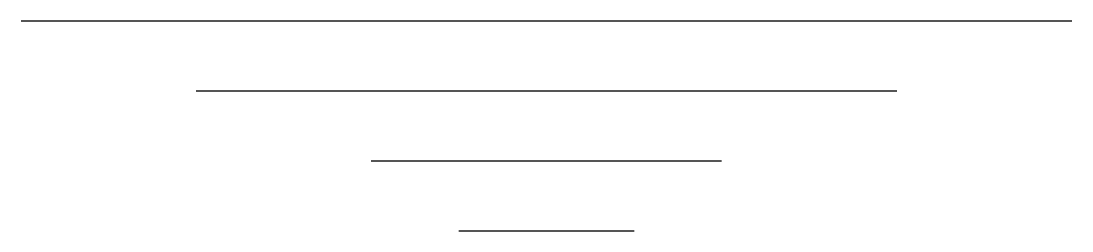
# Model space of a CAD drawing. Extents: x 5.7 to 28.2, y -6 to -1.5.
import ezdxf

# ---------------------------------------------------------------- set-up
doc = ezdxf.new("R2010")
doc.units = 0
doc.header["$LTSCALE"] = 0.375
doc.header["$MEASUREMENT"] = 0
doc.layers.add('~-L18', color=255, linetype='Continuous')

msp = doc.modelspace()

# ---------------------------------------------------------------- linework, layer by layer
at = {"layer": '~-L18'}
for p, q in [((28.249, -1.5), (5.749, -1.5)), ((24.499, -3), (9.499, -3)), ((20.749, -4.5), (13.249, -4.5)), ((18.874, -6), (15.124, -6))]:
    msp.add_line(p, q, dxfattribs=at)

doc.saveas('drawing.dxf')
